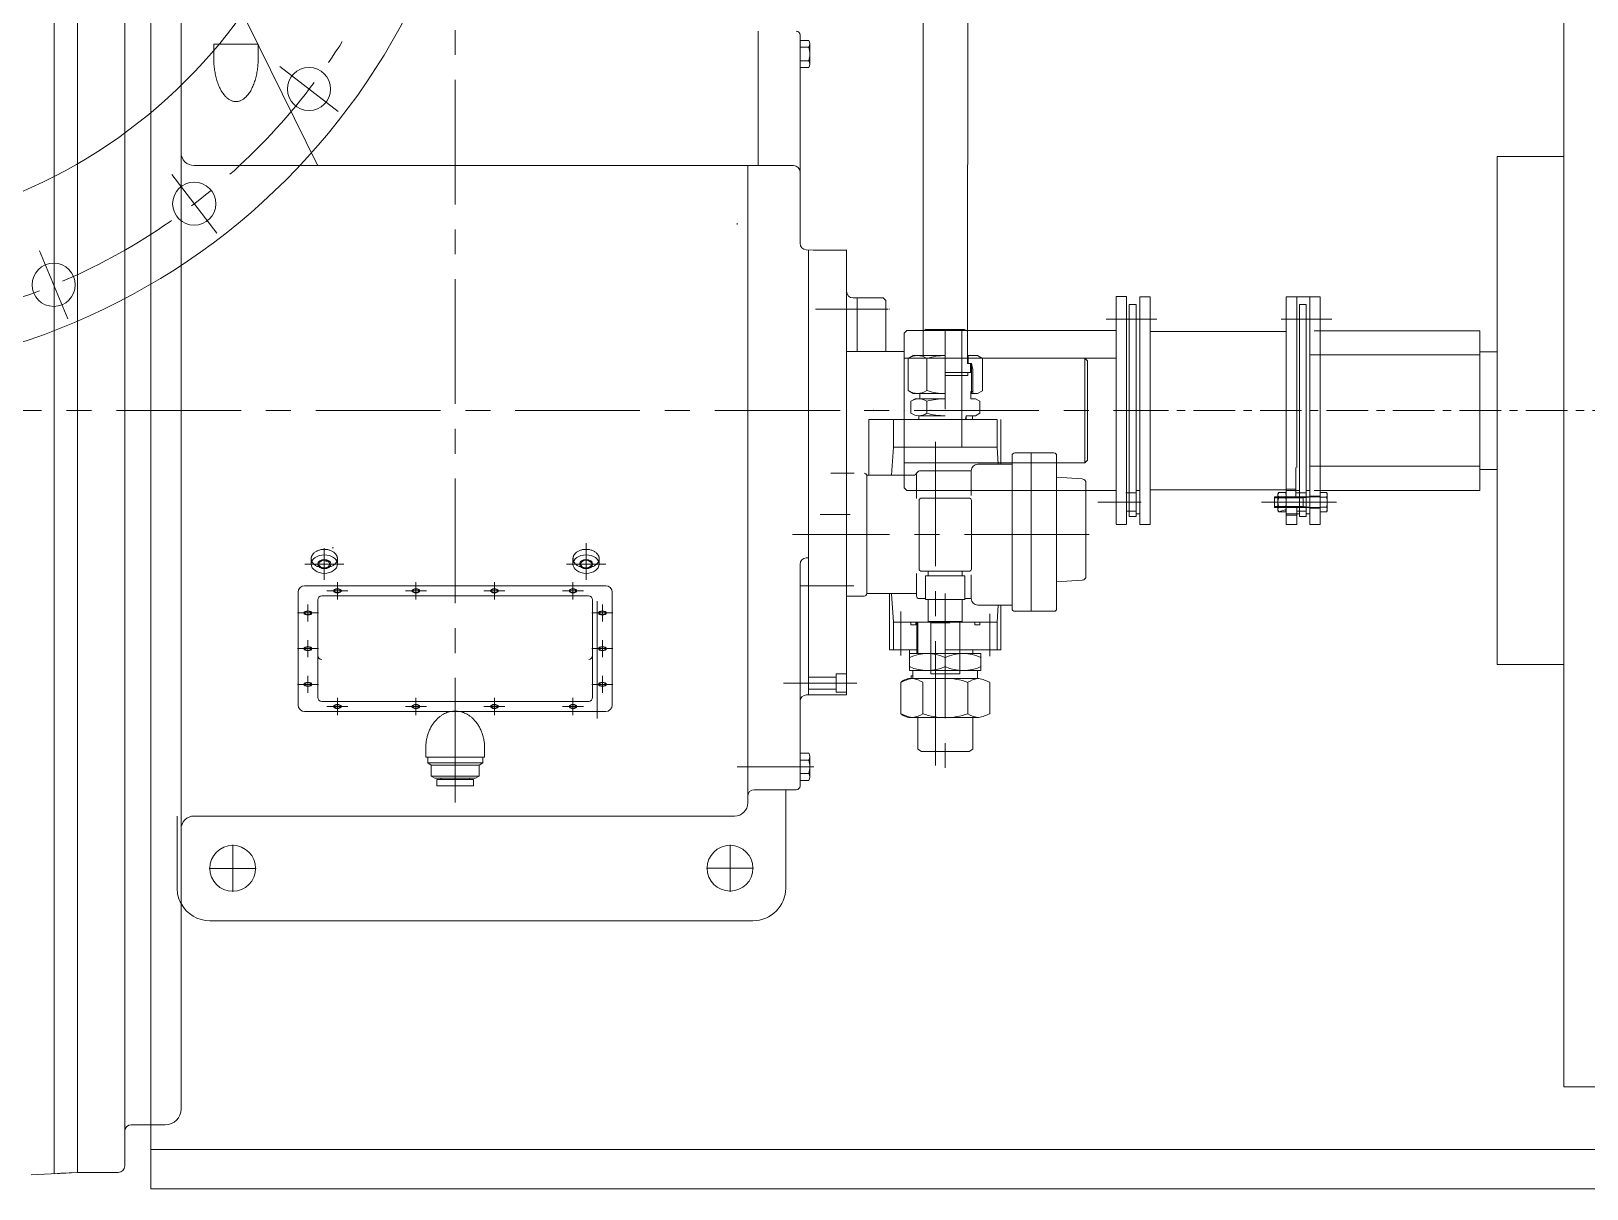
# Model space of a CAD drawing. Header units: inches. Extents: x 0 to 26418, y 0 to 20128.
# Drawn here: x 20957 to 22146, y 6674 to 7559 of the extents above; entities that cross this region are included whole.
import ezdxf

# ---------------------------------------------------------------- set-up
doc = ezdxf.new("R2010")
doc.units = ezdxf.units.IN
doc.header["$MEASUREMENT"] = 0
doc.linetypes.add('CENTER', pattern=[50.8, 31.75, -6.35, 6.35, -6.35])
doc.linetypes.add('点画线', pattern=[18, 12, -2, 2, -2])
for name, color, linetype, lineweight in [('CAXA1', 5, 'CENTER', 5), ('中心线', 5, 'CENTER', 5), ('中心线层', 5, 'CENTER', 5), ('粗实线层', 7, 'Continuous', 5), ('细实线层', 7, 'Continuous', 5)]:
    doc.layers.add(name, color=color, linetype=linetype, lineweight=lineweight)

msp = doc.modelspace()

# ---------------------------------------------------------------- linework, layer by layer
at = {"color": 7, "lineweight": 5}
for p, q in [((21048.66, 7953.98), (21048.66, 6673.89)), ((22128.29, 7786.01), (22128.29, 6751.87)), ((22077.42, 7313.94), (22077.42, 7463.11)), ((22077.42, 7463.11), (22128.29, 7463.11)), ((21554.66, 7391.57), (21549.4, 7391.84)), ((21554.66, 7391.57), (21568.69, 7391.57)), ((21786.16, 7182.06), (21786.16, 7356.06)), ((21794.16, 7356.06), (21786.16, 7356.06)), ((21794.16, 7182.06), (21794.16, 7356.06)), ((21796.16, 7187.94), (21796.16, 7349.94)), ((21796.16, 7349.94), (21801.46, 7349.94)), ((21801.46, 7187.94), (21801.46, 7349.94)), ((21804.16, 7355.94), (21804.16, 7181.94)), ((21812.16, 7355.94), (21804.16, 7355.94)), ((21812.16, 7355.94), (21812.16, 7181.94)), ((21916.16, 7355.94), (21916.16, 7181.94)), ((21916.16, 7355.94), (21924.16, 7355.94)), ((21942.16, 7355.94), (21916.16, 7355.94)), ((21924.16, 7355.94), (21924.16, 7225.44)), ((21926.16, 7187.94), (21926.16, 7349.94)), ((21926.16, 7349.94), (21931.46, 7349.94)), ((21931.46, 7187.94), (21931.46, 7349.94)), ((21934.16, 7181.94), (21934.16, 7355.94)), ((21934.16, 7355.94), (21942.16, 7355.94)), ((21942.16, 7181.94), (21942.16, 7355.94)), ((21786.16, 7330.06), (21626.16, 7330.06)), ((21916.16, 7329.44), (21812.16, 7329.44)), ((22064.16, 7329.94), (21937.42, 7329.94)), ((22064.16, 7329.94), (22064.16, 7207.94)), ((21934.16, 7268.94), (21934.16, 7311.44)), ((21934.16, 7311.44), (22064.16, 7311.44)), ((22064.16, 7268.94), (22064.16, 7313.94)), ((22064.16, 7313.94), (22077.42, 7313.94)), ((22064.16, 7311.44), (22064.16, 7226.44)), ((22077.42, 7313.94), (22077.42, 7274.02)), ((21762.16, 7229.07), (21762.16, 7309.07)), ((21762.16, 7309.07), (21764.16, 7307.07)), ((21764.16, 7231.07), (21764.16, 7307.07)), ((21934.16, 7226.44), (21934.16, 7268.94)), ((22064.16, 7268.94), (22064.16, 7223.94)), ((22077.42, 7274.02), (22077.42, 7074.77)), ((21762.16, 7229.07), (21624.16, 7229.07)), ((21762.16, 7229.07), (21764.16, 7231.07)), ((21586.11, 7221.1), (21568.11, 7221.1)), ((21923.46, 7202.94), (21923.46, 7225.44)), ((22064.16, 7226.44), (21934.16, 7226.44)), ((22064.16, 7223.94), (22077.42, 7223.94)), ((21626.16, 7207.81), (21624.16, 7209.82)), ((21786.16, 7207.81), (21626.16, 7207.81)), ((21801.46, 7205.94), (21793.46, 7205.94)), ((21804.16, 7207.94), (21801.46, 7207.94)), ((21812.16, 7208.44), (21916.16, 7208.44)), ((21910.36, 7206.44), (21909.76, 7204.57)), ((21910.36, 7206.44), (21909.76, 7204.57)), ((21909.76, 7204.7), (21909.77, 7204.77)), ((21909.76, 7204.63), (21909.76, 7204.7)), ((21909.76, 7204.57), (21909.76, 7204.63)), ((21909.76, 7204.57), (21909.76, 7198.94)), ((21909.76, 7193.31), (21909.76, 7204.57)), ((21909.77, 7204.83), (21909.78, 7204.9)), ((21909.77, 7204.77), (21909.77, 7204.83)), ((21909.78, 7204.97), (21909.79, 7205.03)), ((21909.78, 7204.9), (21909.78, 7204.97)), ((21909.79, 7205.03), (21909.8, 7205.1)), ((21909.8, 7205.1), (21909.82, 7205.17)), ((21909.82, 7205.17), (21909.83, 7205.23)), ((21909.83, 7205.23), (21909.84, 7205.3)), ((21909.84, 7205.3), (21909.86, 7205.36)), ((21909.86, 7205.36), (21909.88, 7205.43)), ((21909.88, 7205.43), (21909.89, 7205.49)), ((21909.89, 7205.49), (21909.91, 7205.55)), ((21909.91, 7205.55), (21909.93, 7205.62)), ((21909.93, 7205.62), (21909.96, 7205.68)), ((21909.96, 7205.68), (21909.98, 7205.74)), ((21909.98, 7205.74), (21910.01, 7205.8)), ((21910.01, 7205.8), (21910.03, 7205.87)), ((21910.03, 7205.87), (21910.06, 7205.93)), ((21910.06, 7205.93), (21910.09, 7205.99)), ((21910.09, 7205.99), (21910.12, 7206.05)), ((21910.12, 7206.05), (21910.15, 7206.1)), ((21910.15, 7206.1), (21910.18, 7206.16)), ((21910.18, 7206.16), (21910.22, 7206.22)), ((21910.22, 7206.22), (21910.25, 7206.28)), ((21910.25, 7206.28), (21910.29, 7206.33)), ((21910.29, 7206.33), (21910.32, 7206.39)), ((21910.32, 7206.39), (21910.36, 7206.44)), ((21915.56, 7206.44), (21910.36, 7206.44)), ((21915.56, 7206.44), (21910.36, 7206.44)), ((21916.16, 7204.57), (21915.56, 7206.44)), ((21915.56, 7206.44), (21915.6, 7206.39)), ((21916.16, 7204.57), (21915.56, 7206.44)), ((21915.6, 7206.39), (21915.63, 7206.33)), ((21915.63, 7206.33), (21915.67, 7206.28)), ((21915.67, 7206.28), (21915.7, 7206.22)), ((21915.7, 7206.22), (21915.74, 7206.16)), ((21915.74, 7206.16), (21915.77, 7206.1)), ((21915.77, 7206.1), (21915.8, 7206.05)), ((21915.8, 7206.05), (21915.83, 7205.99)), ((21915.83, 7205.99), (21915.86, 7205.93)), ((21915.86, 7205.93), (21915.89, 7205.87)), ((21915.89, 7205.87), (21915.91, 7205.8)), ((21915.91, 7205.8), (21915.94, 7205.74)), ((21915.94, 7205.74), (21915.96, 7205.68)), ((21915.96, 7205.68), (21915.98, 7205.62)), ((21915.98, 7205.62), (21916.01, 7205.55)), ((21916.01, 7205.55), (21916.03, 7205.49)), ((21916.03, 7205.49), (21916.04, 7205.43)), ((21916.04, 7205.43), (21916.06, 7205.36)), ((21916.06, 7205.36), (21916.08, 7205.3)), ((21916.08, 7205.3), (21916.09, 7205.23)), ((21916.09, 7205.23), (21916.1, 7205.17)), ((21916.1, 7205.17), (21916.12, 7205.1)), ((21916.12, 7205.1), (21916.13, 7205.03)), ((21916.13, 7205.03), (21916.13, 7204.97)), ((21916.13, 7204.97), (21916.14, 7204.9)), ((21916.14, 7204.9), (21916.15, 7204.83)), ((21916.15, 7204.83), (21916.15, 7204.77)), ((21916.15, 7204.77), (21916.16, 7204.7)), ((21923.46, 7208.94), (21916.16, 7208.94)), ((21926.16, 7207.94), (21916.16, 7207.94)), ((21916.16, 7204.7), (21916.16, 7204.63)), ((21916.16, 7204.63), (21916.16, 7204.57)), ((21916.16, 7198.94), (21916.16, 7204.57)), ((21916.16, 7193.31), (21916.16, 7204.57)), ((21931.46, 7205.94), (21923.46, 7205.94)), ((21934.16, 7207.94), (21931.46, 7207.94)), ((22064.16, 7207.94), (21937.42, 7207.94)), ((21946.86, 7206.44), (21942.16, 7206.44)), ((21942.16, 7206.44), (21942.16, 7206.44)), ((21942.16, 7206.44), (21942.16, 7202.94)), ((21942.16, 7206.44), (21942.16, 7191.43)), ((21946.86, 7206.44), (21942.16, 7206.44)), ((21947.46, 7204.57), (21946.86, 7206.44)), ((21946.86, 7206.44), (21946.9, 7206.39)), ((21947.46, 7204.57), (21946.86, 7206.44)), ((21946.9, 7206.39), (21946.94, 7206.33)), ((21946.94, 7206.33), (21946.97, 7206.28)), ((21946.97, 7206.28), (21947.01, 7206.22)), ((21947.01, 7206.22), (21947.04, 7206.16)), ((21947.04, 7206.16), (21947.07, 7206.1)), ((21947.07, 7206.1), (21947.11, 7206.05)), ((21947.11, 7206.05), (21947.14, 7205.99)), ((21947.14, 7205.99), (21947.16, 7205.93)), ((21947.16, 7205.93), (21947.19, 7205.87)), ((21947.19, 7205.87), (21947.22, 7205.8)), ((21947.22, 7205.8), (21947.24, 7205.74)), ((21947.24, 7205.74), (21947.27, 7205.68)), ((21947.27, 7205.68), (21947.29, 7205.62)), ((21947.29, 7205.62), (21947.31, 7205.55)), ((21947.31, 7205.55), (21947.33, 7205.49)), ((21947.33, 7205.49), (21947.35, 7205.43)), ((21947.35, 7205.43), (21947.36, 7205.36)), ((21947.36, 7205.36), (21947.38, 7205.3)), ((21947.38, 7205.3), (21947.4, 7205.23)), ((21947.4, 7205.23), (21947.41, 7205.17)), ((21947.41, 7205.17), (21947.42, 7205.1)), ((21947.42, 7205.1), (21947.43, 7205.03)), ((21947.43, 7205.03), (21947.44, 7204.97)), ((21947.44, 7204.97), (21947.45, 7204.9)), ((21947.45, 7204.9), (21947.45, 7204.83)), ((21947.45, 7204.83), (21947.46, 7204.77)), ((21947.46, 7204.77), (21947.46, 7204.7)), ((21947.46, 7204.7), (21947.46, 7204.63)), ((21947.46, 7204.63), (21947.46, 7204.57)), ((21947.46, 7198.94), (21947.46, 7204.57)), ((21947.46, 7204.57), (21947.46, 7193.31)), ((21801.46, 7191.94), (21794.15, 7191.94)), ((21929.16, 7202.94), (21907.16, 7202.94)), ((21907.16, 7202.94), (21907.16, 7202.94)), ((21907.16, 7202.94), (21907.16, 7202.34)), ((21942.16, 7202.94), (21907.16, 7202.94)), ((21907.16, 7202.94), (21907.16, 7194.94)), ((21907.16, 7202.34), (21907.16, 7202.34)), ((21907.16, 7202.34), (21907.16, 7198.94)), ((21907.16, 7198.94), (21907.16, 7195.54)), ((21907.16, 7195.54), (21907.16, 7195.54)), ((21907.16, 7195.54), (21907.16, 7194.94)), ((21907.16, 7194.94), (21907.16, 7194.94)), ((21907.16, 7194.94), (21929.16, 7194.94)), ((21942.16, 7194.94), (21907.16, 7194.94)), ((21909.76, 7198.94), (21909.76, 7193.31)), ((21909.76, 7193.31), (21910.36, 7191.43)), ((21909.76, 7193.24), (21909.76, 7193.31)), ((21909.76, 7193.31), (21910.36, 7191.43)), ((21909.76, 7193.18), (21909.76, 7193.24)), ((21909.77, 7193.11), (21909.76, 7193.18)), ((21909.77, 7193.04), (21909.77, 7193.11)), ((21909.78, 7192.98), (21909.77, 7193.04)), ((21909.78, 7192.91), (21909.78, 7192.98)), ((21909.79, 7192.84), (21909.78, 7192.91)), ((21909.8, 7192.78), (21909.79, 7192.84)), ((21909.82, 7192.71), (21909.8, 7192.78)), ((21909.83, 7192.65), (21909.82, 7192.71)), ((21909.84, 7192.58), (21909.83, 7192.65)), ((21909.86, 7192.52), (21909.84, 7192.58)), ((21909.88, 7192.45), (21909.86, 7192.52)), ((21909.89, 7192.39), (21909.88, 7192.45)), ((21909.91, 7192.32), (21909.89, 7192.39)), ((21909.93, 7192.26), (21909.91, 7192.32)), ((21909.96, 7192.2), (21909.93, 7192.26)), ((21909.98, 7192.14), (21909.96, 7192.2)), ((21910.01, 7192.07), (21909.98, 7192.14)), ((21910.03, 7192.01), (21910.01, 7192.07)), ((21910.06, 7191.95), (21910.03, 7192.01)), ((21910.09, 7191.89), (21910.06, 7191.95)), ((21910.12, 7191.83), (21910.09, 7191.89)), ((21910.15, 7191.77), (21910.12, 7191.83)), ((21910.18, 7191.71), (21910.15, 7191.77)), ((21910.36, 7202.69), (21915.56, 7202.69)), ((21910.36, 7195.19), (21915.56, 7195.19)), ((21910.36, 7191.43), (21916.16, 7193.31)), ((21915.56, 7191.43), (21916.16, 7193.31)), ((21915.77, 7191.77), (21915.74, 7191.71)), ((21915.8, 7191.83), (21915.77, 7191.77)), ((21915.83, 7191.89), (21915.8, 7191.83)), ((21915.86, 7191.95), (21915.83, 7191.89)), ((21915.89, 7192.01), (21915.86, 7191.95)), ((21915.91, 7192.07), (21915.89, 7192.01)), ((21915.94, 7192.14), (21915.91, 7192.07)), ((21915.96, 7192.2), (21915.94, 7192.14)), ((21915.98, 7192.26), (21915.96, 7192.2)), ((21916.01, 7192.32), (21915.98, 7192.26)), ((21916.03, 7192.39), (21916.01, 7192.32)), ((21916.04, 7192.45), (21916.03, 7192.39)), ((21916.06, 7192.52), (21916.04, 7192.45)), ((21916.08, 7192.58), (21916.06, 7192.52)), ((21916.09, 7192.65), (21916.08, 7192.58)), ((21916.1, 7192.71), (21916.09, 7192.65)), ((21916.12, 7192.78), (21916.1, 7192.71)), ((21916.13, 7192.84), (21916.12, 7192.78)), ((21916.14, 7192.98), (21916.13, 7192.91)), ((21916.13, 7192.91), (21916.13, 7192.84)), ((21916.15, 7193.04), (21916.14, 7192.98)), ((21916.16, 7193.18), (21916.15, 7193.11)), ((21916.15, 7193.11), (21916.15, 7193.04)), ((21916.16, 7193.31), (21916.16, 7198.94)), ((21916.16, 7198.94), (21916.16, 7198.94)), ((21916.16, 7193.31), (21916.16, 7193.24)), ((21916.16, 7193.24), (21916.16, 7193.18)), ((21924.16, 7194.94), (21924.16, 7181.94)), ((21931.46, 7191.94), (21924.16, 7191.94)), ((21935.41, 7202.94), (21929.16, 7202.94)), ((21929.16, 7202.94), (21929.16, 7202.94)), ((21929.16, 7202.94), (21929.16, 7194.94)), ((21929.16, 7194.94), (21935.41, 7194.94)), ((21942.16, 7203.44), (21934.16, 7203.44)), ((21942.16, 7194.44), (21934.16, 7194.44)), ((21942.16, 7202.94), (21935.41, 7202.94)), ((21935.41, 7202.94), (21935.41, 7202.94)), ((21935.41, 7194.94), (21935.41, 7194.94)), ((21935.41, 7194.94), (21942.16, 7194.94)), ((21942.16, 7202.94), (21942.16, 7202.94)), ((21942.16, 7202.94), (21942.16, 7194.94)), ((21946.86, 7202.69), (21942.16, 7202.69)), ((21946.86, 7195.19), (21942.16, 7195.19)), ((21942.16, 7194.94), (21942.16, 7194.94)), ((21942.16, 7194.94), (21942.16, 7191.43)), ((21946.86, 7191.43), (21947.46, 7193.31)), ((21946.86, 7191.43), (21947.46, 7193.31)), ((21947.07, 7191.77), (21947.04, 7191.71)), ((21947.11, 7191.83), (21947.07, 7191.77)), ((21947.14, 7191.89), (21947.11, 7191.83)), ((21947.16, 7191.95), (21947.14, 7191.89)), ((21947.19, 7192.01), (21947.16, 7191.95)), ((21947.22, 7192.07), (21947.19, 7192.01)), ((21947.24, 7192.14), (21947.22, 7192.07)), ((21947.27, 7192.2), (21947.24, 7192.14)), ((21947.29, 7192.26), (21947.27, 7192.2)), ((21947.31, 7192.32), (21947.29, 7192.26)), ((21947.33, 7192.39), (21947.31, 7192.32)), ((21947.35, 7192.45), (21947.33, 7192.39)), ((21947.36, 7192.52), (21947.35, 7192.45)), ((21947.38, 7192.58), (21947.36, 7192.52)), ((21947.4, 7192.65), (21947.38, 7192.58)), ((21947.41, 7192.71), (21947.4, 7192.65)), ((21947.42, 7192.78), (21947.41, 7192.71)), ((21947.43, 7192.84), (21947.42, 7192.78)), ((21947.44, 7192.91), (21947.43, 7192.84)), ((21947.45, 7192.98), (21947.44, 7192.91)), ((21947.46, 7193.11), (21947.45, 7193.04)), ((21947.45, 7193.04), (21947.45, 7192.98)), ((21947.46, 7193.31), (21947.46, 7198.94)), ((21947.46, 7198.94), (21947.46, 7198.94)), ((21947.46, 7193.31), (21947.46, 7193.24)), ((21947.46, 7193.24), (21947.46, 7193.18)), ((21947.46, 7193.18), (21947.46, 7193.11)), ((21551.16, 7181.44), (21551.16, 7156.44)), ((21551.16, 7181.44), (21551.16, 7156.44)), ((21794.16, 7181.81), (21786.16, 7181.81)), ((21796.16, 7187.94), (21801.46, 7187.94)), ((21804.16, 7189.94), (21801.46, 7189.94)), ((21812.16, 7181.94), (21804.16, 7181.94)), ((21910.22, 7191.66), (21910.18, 7191.71)), ((21910.25, 7191.6), (21910.22, 7191.66)), ((21910.29, 7191.54), (21910.25, 7191.6)), ((21910.32, 7191.49), (21910.29, 7191.54)), ((21910.36, 7191.43), (21910.32, 7191.49)), ((21915.56, 7191.43), (21910.36, 7191.43)), ((21915.6, 7191.49), (21915.56, 7191.43)), ((21915.63, 7191.54), (21915.6, 7191.49)), ((21915.67, 7191.6), (21915.63, 7191.54)), ((21915.7, 7191.66), (21915.67, 7191.6)), ((21915.74, 7191.71), (21915.7, 7191.66)), ((21926.16, 7189.94), (21916.16, 7189.94)), ((21924.16, 7188.94), (21916.16, 7188.94)), ((21916.16, 7181.94), (21924.16, 7181.94)), ((21926.16, 7187.94), (21931.46, 7187.94)), ((21934.16, 7189.94), (21931.46, 7189.94)), ((21934.16, 7181.94), (21942.16, 7181.94)), ((21942.16, 7191.43), (21942.16, 7191.43)), ((21942.16, 7191.43), (21946.86, 7191.43)), ((21946.86, 7191.43), (21942.16, 7191.43)), ((21946.9, 7191.49), (21946.86, 7191.43)), ((21946.94, 7191.54), (21946.9, 7191.49)), ((21946.97, 7191.6), (21946.94, 7191.54)), ((21947.01, 7191.66), (21946.97, 7191.6)), ((21947.04, 7191.71), (21947.01, 7191.66)), ((21551.16, 7156.44), (21549.42, 7156.35)), ((21595.61, 7129.07), (21595.61, 7155.92)), ((21593.61, 7127.07), (21580.17, 7127.07)), ((21595.61, 7129.07), (21633.63, 7129.07)), ((21642.61, 7107.58), (21642.61, 7124.58)), ((21668.61, 7107.58), (21668.61, 7124.58)), ((21668.61, 7107.58), (21642.61, 7107.58)), ((21644.61, 7067.58), (21644.61, 7107.58)), ((21666.61, 7067.58), (21666.61, 7107.58)), ((22077.42, 7074.77), (22128.29, 7074.77)), ((21551.16, 7065.07), (21572.17, 7065.07)), ((21572.17, 7067.57), (21572.17, 7053.57)), ((21572.17, 7067.57), (21580.17, 7067.57)), ((21666.61, 7067.58), (21644.61, 7067.58)), ((21549.25, 7051.57), (21580.17, 7051.57)), ((21551.16, 7056.07), (21572.17, 7056.07)), ((21572.17, 7053.57), (21580.17, 7053.57)), ((22128.29, 6751.87), (24114.16, 6751.87)), ((21048.66, 6703.94), (23708.66, 6703.94)), ((21048.66, 6673.98), (23708.66, 6673.98))]:
    msp.add_line(p, q, dxfattribs=at)
at = {"color": 7, "linetype": 'Continuous', "lineweight": 5}
for p, q in [((21638.61, 7611.08), (21638.6, 7330.06)), ((21672.78, 7611.08), (21672.68, 7329.68))]:
    msp.add_line(p, q, dxfattribs=at)
at = {"color": 7, "lineweight": 5}
for centre, radius in [((20792.77, 7803.94), 507.5), ((20792.65, 7803.94), 399.87), ((21169.46, 7514.77), 16.5), ((21081.78, 7427.09), 16.5), ((20974.39, 7365.1), 16.5)]:
    msp.add_circle(centre, radius, dxfattribs=at)
for centre, radius, start, end in [((21912.99, 7204.57), 3.23, 144.42999, 215.57001), ((21912.93, 7204.57), 3.23, 324.42999, 35.57001), ((21944.24, 7204.57), 3.23, 324.42999, 35.57001), ((21921.76, 7198.94), 12, 161.77609, 198.22391), ((21912.99, 7193.31), 3.23, 144.42999, 215.57001), ((21904.16, 7198.94), 12, 341.77609, 18.22391), ((21912.93, 7193.31), 3.23, 324.42999, 35.57001), ((21935.46, 7198.94), 12, 341.77609, 18.22391), ((21944.24, 7193.31), 3.23, 324.42999, 35.57001), ((21593.61, 7129.07), 2, 270, 0)]:
    msp.add_arc(centre, radius, start, end, dxfattribs=at)
msp.add_point((21600.65, 7269.07), dxfattribs=at)
at = {"layer": 'CAXA1', "linetype": 'CENTER', "lineweight": 5, "ltscale": 3}
for p, q in [((21281.16, 6969.3), (21281.16, 7673.18)), ((21191.85, 7497.58), (21147.06, 7531.95)), ((21098.96, 7404.7), (21064.59, 7449.49)), ((20985.19, 7339.02), (20963.59, 7391.18)), ((21611.94, 7346.56), (21556.45, 7346.56)), ((21612.82, 7346.56), (21612.87, 7346.56)), ((21778.62, 7338.94), (21817.33, 7338.94)), ((21912.3, 7338.94), (21950.89, 7338.94)), ((18431.46, 7268.94), (21807.32, 7268.94)), ((21575.41, 7268.94), (21530.26, 7268.94)), ((21575.41, 7268.94), (21530.26, 7268.94)), ((21648.11, 7245.13), (21648.11, 6994.86)), ((21772.14, 7198.94), (21805.31, 7198.94)), ((21950.46, 7198.94), (21897.35, 7198.94)), ((21912.78, 7198.94), (21954.59, 7198.94)), ((21560.07, 7189.42), (21583.04, 7189.42)), ((21765.47, 7174.08), (21538.9, 7174.08)), ((21585.68, 7135.07), (21544.51, 7135.07)), ((21655.62, 7129.09), (21655.62, 6995.88)), ((21621.61, 7115.4), (21621.61, 7081.63)), ((21689.61, 7113.64), (21689.61, 7081.12)), ((21644.21, 7106.58), (21659.21, 7106.58)), ((21532.11, 7060.57), (21587.93, 7060.57)), ((21555.16, 6996.57), (21496.66, 6996.57)), ((21111.17, 6936.94), (21111.17, 6900.94)), ((21491.17, 6937.07), (21491.17, 6901.07)), ((21129.17, 6918.94), (21093.17, 6918.94)), ((21509.17, 6919.07), (21473.17, 6919.07))]:
    msp.add_line(p, q, dxfattribs=at)
msp.add_circle((20792.77, 7803.94), 475, dxfattribs=at)
at = {"layer": '中心线', "lineweight": 5}
msp.add_line((24721.85, 7268.94), (21793.98, 7268.94), dxfattribs=at)
at = {"layer": '中心线层', "color": 7, "linetype": '点画线', "lineweight": 5}
msp.add_line((21916.76, 7198.94), (21906.76, 7198.94), dxfattribs=at)
at = {"layer": '粗实线层', "color": 7, "lineweight": 5}
for p, q in [((21608.17, 7355.06), (21585.16, 7355.06)), ((21610.17, 7353.06), (21608.17, 7355.06)), ((21655.62, 7073.18), (21655.62, 7080.18))]:
    msp.add_line(p, q, dxfattribs=at)
at = {"layer": '细实线层', "color": 7, "lineweight": 5}
for p, q in [((20974.8, 7852.38), (20974.8, 6685.5)), ((20992.67, 6686.44), (20992.67, 7851.44)), ((21028.67, 6691.44), (21028.67, 7846.43)), ((21071.67, 7123.97), (21071.67, 7804.94)), ((21071.67, 7668.94), (21176.15, 7455.94)), ((21096.66, 7538.65), (21096.66, 7549.15)), ((21096.66, 7549.15), (21130.66, 7549.15)), ((21130.66, 7538.65), (21130.66, 7549.15)), ((21512.66, 7456.26), (21512.66, 7559.07)), ((21544.66, 7396.84), (21544.66, 7556.25)), ((21544.66, 7551.96), (21544.66, 7531.17)), ((21551.4, 7551.96), (21544.66, 7551.96)), ((21552.16, 7549.36), (21552.16, 7533.77)), ((21544.66, 7547.57), (21544.66, 7535.57)), ((21551.4, 7546.76), (21544.66, 7546.76)), ((21551.4, 7536.37), (21544.66, 7536.37)), ((21551.4, 7531.17), (21544.66, 7531.17)), ((21081.67, 7456.26), (21539.66, 7456.26)), ((21504.66, 6974.07), (21504.66, 7456.26)), ((21071.67, 7268.94), (21071.67, 7413.48)), ((21496.66, 7411.09), (21496.66, 7412.27)), ((21551.16, 7051.57), (21551.16, 7391.75)), ((21580.16, 7391.57), (21554.64, 7391.57)), ((21580.16, 7271.32), (21580.16, 7391.75)), ((21580.17, 7051.57), (21580.17, 7360.06)), ((21588.17, 7355.06), (21588.17, 7314.06)), ((21610.17, 7353.06), (21610.17, 7314.06)), ((21626.16, 7330.06), (21624.16, 7328.06)), ((21624.16, 7314.06), (21624.16, 7328.06)), ((21638.67, 7329.71), (21638.66, 7311)), ((21641.01, 7331.06), (21638.67, 7329.71)), ((21670.32, 7331.04), (21640.99, 7331.04)), ((21655.61, 7270.04), (21655.61, 7331.04)), ((21668.31, 7241.08), (21668.31, 7331.04)), ((21670.32, 7331.04), (21672.68, 7329.68)), ((21672.67, 7329.68), (21672.65, 7304.97)), ((21624.16, 7314.06), (21580.16, 7314.06)), ((21624.16, 7224.06), (21624.16, 7314.06)), ((21624.16, 7209.82), (21624.16, 7314.06)), ((21631.15, 7311), (21627.35, 7308.82)), ((21631.15, 7311), (21627.35, 7308.82)), ((21655.66, 7310.98), (21631.15, 7311)), ((21655.66, 7310.98), (21631.15, 7311)), ((21680.16, 7310.96), (21672.66, 7310.97)), ((21680.16, 7310.96), (21672.66, 7310.97)), ((21673.16, 7310.97), (21673.15, 7304.97)), ((21673.16, 7310.97), (21673.15, 7304.97)), ((21680.16, 7310.96), (21683.95, 7308.77)), ((21680.16, 7310.96), (21683.95, 7308.77)), ((21762.16, 7309.07), (21624.16, 7309.07)), ((21786.16, 7309.06), (21624.16, 7309.06)), ((21627.35, 7308.82), (21627.33, 7284.2)), ((21627.35, 7308.82), (21627.33, 7284.2)), ((21641.5, 7308.81), (21641.48, 7284.18)), ((21641.5, 7308.81), (21641.48, 7284.18)), ((21675.65, 7304.96), (21672.65, 7304.97)), ((21675.65, 7304.96), (21672.65, 7304.97)), ((21674.95, 7304.96), (21674.94, 7297.96)), ((21674.95, 7304.96), (21674.94, 7297.96)), ((21675.65, 7304.96), (21675.63, 7281.96)), ((21675.65, 7304.96), (21675.63, 7281.96)), ((21676.65, 7300.47), (21675.65, 7304.96)), ((21676.65, 7300.47), (21675.65, 7304.96)), ((21676.65, 7300.47), (21676.63, 7281.75)), ((21676.65, 7300.47), (21676.63, 7281.75)), ((21683.95, 7308.77), (21683.93, 7284.15)), ((21683.95, 7308.77), (21683.93, 7284.15)), ((21675.64, 7297.96), (21655.64, 7297.98)), ((21675.64, 7297.96), (21655.64, 7297.98)), ((21672.89, 7295.87), (21655.64, 7295.88)), ((21672.89, 7295.87), (21655.64, 7295.88)), ((21672.89, 7297.97), (21672.89, 7295.87)), ((21672.89, 7297.97), (21672.89, 7295.87)), ((21631.12, 7282), (21627.33, 7284.2)), ((21631.12, 7282), (21627.33, 7284.2)), ((21632.63, 7278), (21629.32, 7276.1)), ((21632.63, 7278), (21629.32, 7276.1)), ((21629.32, 7276.1), (21629.32, 7266.91)), ((21629.32, 7276.1), (21629.32, 7266.91)), ((21631.12, 7282), (21655.63, 7281.98)), ((21631.12, 7282), (21655.63, 7281.98)), ((21632.63, 7278), (21655.63, 7277.98)), ((21632.63, 7278), (21655.63, 7277.98)), ((21636.13, 7282), (21636.13, 7278)), ((21636.13, 7282), (21636.13, 7278)), ((21641.47, 7276.09), (21641.47, 7266.9)), ((21641.47, 7276.09), (21641.47, 7266.9)), ((21676.63, 7283.46), (21675.13, 7283.46)), ((21675.13, 7283.46), (21675.13, 7277.96)), ((21676.63, 7283.46), (21675.13, 7283.46)), ((21675.13, 7283.46), (21675.13, 7277.96)), ((21680.14, 7281.96), (21675.13, 7281.96)), ((21680.14, 7281.96), (21675.13, 7281.96)), ((21678.63, 7277.96), (21675.13, 7277.96)), ((21678.63, 7277.96), (21675.13, 7277.96)), ((21678.63, 7277.96), (21681.92, 7276.05)), ((21678.63, 7277.96), (21681.92, 7276.05)), ((21680.14, 7281.96), (21683.93, 7284.15)), ((21680.14, 7281.96), (21683.93, 7284.15)), ((21681.92, 7276.05), (21681.92, 7266.86)), ((21681.92, 7276.05), (21681.92, 7266.86)), ((21655.61, 7264.98), (21635.39, 7265)), ((21655.61, 7264.98), (21635.39, 7265)), ((21635.44, 7265), (21635.44, 7262.08)), ((21670.97, 7262.08), (21671.62, 7264.97)), ((21678.61, 7264.96), (21671.62, 7264.97)), ((21671.62, 7262.08), (21671.62, 7264.97)), ((21678.61, 7264.96), (21672.11, 7264.97)), ((21676.44, 7264.96), (21676.44, 7262.08)), ((21678.61, 7264.96), (21681.92, 7266.86)), ((21678.61, 7264.96), (21681.92, 7266.86)), ((21597.19, 7262.08), (21597.19, 7219.57)), ((21682.19, 7262.08), (21597.19, 7262.08)), ((21616.06, 7241.08), (21616.06, 7262.08)), ((21616.06, 7262.08), (21695.16, 7262.08)), ((21695.16, 7241.08), (21695.16, 7262.08)), ((21698.11, 7262.08), (21698.11, 7227.97)), ((21616.06, 7241.08), (21614.52, 7219.49)), ((21616.06, 7241.08), (21695.16, 7241.08)), ((21672.24, 7241.09), (21638.99, 7241.09)), ((21695.16, 7241.08), (21696.1, 7227.97)), ((21706.68, 7227.97), (21680.43, 7227.97)), ((21706.68, 7234.57), (21706.68, 7117.47)), ((21738.68, 7236.57), (21708.68, 7236.57)), ((21721.12, 7236.57), (21721.12, 7115.47)), ((21740.68, 7234.57), (21740.68, 7117.47)), ((21595.56, 7219.57), (21631.43, 7219.57)), ((21595.61, 7219.07), (21595.61, 7155.51)), ((21633.63, 7219.97), (21633.63, 7201.84)), ((21675.43, 7222.97), (21636.63, 7222.97)), ((21675.43, 7204.02), (21675.43, 7222.97)), ((21760.32, 7216.66), (21740.68, 7217.98)), ((21763.11, 7213.66), (21763.11, 7142.27)), ((21635.61, 7200.08), (21635.61, 7148.08)), ((21673.61, 7202.08), (21637.61, 7202.08)), ((21675.61, 7200.08), (21675.61, 7148.08)), ((21929.16, 7202.34), (21907.16, 7202.34)), ((21929.16, 7195.54), (21907.16, 7195.54)), ((21929.16, 7202.34), (21935.41, 7202.94)), ((21935.41, 7194.94), (21929.16, 7195.54)), ((21181.16, 7139.49), (21181.16, 7163.63)), ((21188.18, 7163.96), (21187.15, 7163.9)), ((21381.16, 7140.7), (21381.16, 7167.66)), ((21381.16, 7139.49), (21381.16, 7163.63)), ((21551.16, 7051.57), (21551.16, 7156.44)), ((21166.16, 7151.56), (21196.16, 7151.56)), ((21171.16, 7151.56), (21171.16, 7155.8)), ((21182.18, 7153.94), (21183.18, 7153.94)), ((21191.16, 7151.56), (21191.16, 7155.8)), ((21396.16, 7151.56), (21366.16, 7151.56)), ((21371.16, 7151.56), (21371.16, 7155.8)), ((21391.16, 7151.56), (21391.16, 7155.8)), ((21544.66, 7046.57), (21544.66, 7151.36)), ((21633.63, 7144.38), (21633.63, 7127.2)), ((21673.61, 7146.08), (21637.61, 7146.08)), ((21642.61, 7142.58), (21642.61, 7146.08)), ((21668.62, 7142.58), (21668.62, 7146.08)), ((21071.67, 6818.44), (21071.67, 7143.94)), ((21396.13, 7135.03), (21166.13, 7135.03)), ((21191.15, 7124.57), (21191.15, 7137.69)), ((21251.15, 7124.57), (21251.15, 7137.69)), ((21311.15, 7124.57), (21311.15, 7137.69)), ((21371.15, 7124.57), (21371.15, 7137.69)), ((21670.61, 7142.58), (21640.61, 7142.58)), ((21640.61, 7124.58), (21640.61, 7142.58)), ((21670.61, 7124.58), (21670.61, 7142.58)), ((21675.43, 7125.2), (21675.43, 7143.47)), ((21760.32, 7139.28), (21740.68, 7137.95)), ((21161.15, 7043.84), (21161.15, 7130.03)), ((21168.65, 7107.68), (21168.65, 7120.8)), ((21176.15, 7049.64), (21176.15, 7124.23)), ((21383.13, 7127.23), (21179.13, 7127.23)), ((21183.15, 7131.13), (21199.15, 7131.13)), ((21243.15, 7131.13), (21259.15, 7131.13)), ((21303.15, 7131.13), (21319.15, 7131.13)), ((21363.15, 7131.13), (21379.15, 7131.13)), ((21386.15, 7049.64), (21386.15, 7124.23)), ((21389.66, 7033.59), (21389.66, 7123.16)), ((21393.65, 7107.68), (21393.65, 7120.8)), ((21401.15, 7043.84), (21401.15, 7130.03)), ((21613.11, 7129.07), (21613.11, 7086.08)), ((21616.06, 7107.08), (21614.5, 7128.96)), ((21640.61, 7125.2), (21635.63, 7125.2)), ((21670.61, 7124.58), (21640.61, 7124.58)), ((21675.43, 7125.2), (21670.61, 7125.2)), ((21160.65, 7114.24), (21176.65, 7114.24)), ((21385.65, 7114.24), (21401.65, 7114.24)), ((21706.68, 7120.2), (21680.43, 7120.2)), ((21695.16, 7107.08), (21696.1, 7120.2)), ((21698.11, 7120.2), (21698.11, 7086.08)), ((21708.68, 7115.47), (21738.68, 7115.47)), ((21616.06, 7107.08), (21616.06, 7086.08)), ((21616.06, 7107.08), (21695.16, 7107.08)), ((21629.31, 7107.08), (21629.31, 7105.08)), ((21629.31, 7105.08), (21633.11, 7105.08)), ((21633.11, 7107.08), (21633.11, 7105.08)), ((21633.79, 7083.18), (21633.79, 7107.08)), ((21634.62, 7083.18), (21634.62, 7107.08)), ((21678.11, 7107.08), (21678.11, 7105.08)), ((21681.91, 7105.08), (21678.11, 7105.08)), ((21681.91, 7107.08), (21681.91, 7105.08)), ((21695.16, 7107.08), (21695.16, 7086.08)), ((21160.65, 7086.94), (21176.65, 7086.94)), ((21168.65, 7080.38), (21168.65, 7093.5)), ((21385.65, 7086.94), (21401.65, 7086.94)), ((21393.65, 7080.38), (21393.65, 7093.5)), ((21613.11, 7086.08), (21634.62, 7086.08)), ((21628.34, 7086.08), (21628.34, 7070.18)), ((21655.61, 7086.08), (21698.11, 7086.08)), ((21676.62, 7086.08), (21676.62, 7083.18)), ((21628.34, 7083.18), (21634.62, 7083.18)), ((21628.34, 7083.18), (21655.62, 7083.18)), ((21655.62, 7083.18), (21682.9, 7083.18)), ((21682.9, 7083.18), (21682.9, 7070.18)), ((21168.65, 7053.08), (21168.65, 7066.2)), ((21393.65, 7053.08), (21393.65, 7066.2)), ((21621.62, 7037.18), (21621.62, 7061.18)), ((21621.62, 7037.18), (21621.62, 7061.18)), ((21628.34, 7070.18), (21655.62, 7070.18)), ((21629.62, 7064.18), (21629.62, 7066.18)), ((21629.62, 7066.18), (21630.72, 7066.18)), ((21629.99, 7064.18), (21630.72, 7064.18)), ((21655.62, 7064.18), (21629.99, 7064.18)), ((21630.72, 7064.18), (21630.72, 7070.18)), ((21638.37, 7061.18), (21638.37, 7037.18)), ((21655.62, 7070.18), (21682.9, 7070.18)), ((21655.62, 7064.18), (21681.24, 7064.18)), ((21672.87, 7061.18), (21672.87, 7037.18)), ((21680.28, 7064.18), (21680.28, 7070.18)), ((21689.61, 7037.18), (21689.61, 7061.18)), ((21160.65, 7059.64), (21176.65, 7059.64)), ((21191.15, 7036.18), (21191.15, 7049.3)), ((21251.15, 7036.18), (21251.15, 7049.3)), ((21311.15, 7036.18), (21311.15, 7049.3)), ((21371.15, 7036.18), (21371.15, 7049.3)), ((21385.65, 7059.64), (21401.65, 7059.64)), ((21396.13, 7038.84), (21166.13, 7038.84)), ((21383.13, 7046.64), (21179.13, 7046.64)), ((21183.15, 7042.74), (21199.15, 7042.74)), ((21243.15, 7042.74), (21259.15, 7042.74)), ((21303.15, 7042.74), (21319.15, 7042.74)), ((21363.15, 7042.74), (21379.15, 7042.74)), ((21544.66, 6982.07), (21544.66, 7046.57)), ((21629.99, 7034.18), (21634.62, 7034.18)), ((21655.62, 7034.18), (21629.99, 7034.18)), ((21634.62, 7010.18), (21634.62, 7034.18)), ((21655.62, 7034.18), (21681.24, 7034.18)), ((21676.62, 7010.18), (21676.62, 7034.18)), ((21258.65, 7011.14), (21258.65, 7003.94)), ((21264.65, 7003.94), (21258.65, 7003.94)), ((21264.65, 7003.94), (21258.65, 7003.94)), ((21303.65, 7003.94), (21258.65, 7003.94)), ((21260.15, 6999.51), (21260.15, 7003.94)), ((21264.65, 7003.94), (21281.15, 7003.94)), ((21297.65, 7003.94), (21303.65, 7003.94)), ((21297.65, 7003.94), (21303.65, 7003.94)), ((21302.15, 6999.51), (21302.15, 7003.94)), ((21303.65, 7007.14), (21303.65, 7003.94)), ((21303.66, 7011.14), (21303.66, 7003.94)), ((21544.66, 7006.96), (21544.66, 6986.17)), ((21551.4, 7006.96), (21544.66, 7006.96)), ((21544.66, 7002.57), (21544.66, 6990.57)), ((21551.4, 7001.76), (21544.66, 7001.76)), ((21552.16, 7004.36), (21552.16, 6988.77)), ((21634.62, 7010.18), (21637.41, 7008.18)), ((21637.41, 7008.18), (21673.82, 7008.18)), ((21676.61, 7010.18), (21673.82, 7008.18)), ((21262.87, 6997.94), (21260.15, 6999.51)), ((21302.15, 6999.51), (21260.15, 6999.51)), ((21262.87, 6989.51), (21262.87, 6997.94)), ((21299.43, 6997.94), (21262.87, 6997.94)), ((21299.43, 6989.51), (21299.43, 6997.94)), ((21299.44, 6997.94), (21302.15, 6999.51)), ((21551.4, 6991.37), (21544.66, 6991.37)), ((21265.59, 6987.94), (21262.87, 6989.51)), ((21299.43, 6989.51), (21262.87, 6989.51)), ((21265.59, 6987.94), (21292.15, 6987.94)), ((21267.15, 6981.94), (21267.15, 6986.94)), ((21267.15, 6986.94), (21270.15, 6986.94)), ((21295.15, 6981.94), (21267.15, 6981.94)), ((21270.15, 6986.94), (21268.65, 6986.94)), ((21270.15, 6986.94), (21270.15, 6987.94)), ((21270.15, 6986.94), (21292.15, 6986.94)), ((21292.15, 6986.94), (21292.15, 6987.94)), ((21292.15, 6987.94), (21296.71, 6987.94)), ((21295.15, 6986.94), (21292.15, 6986.94)), ((21295.15, 6981.94), (21295.15, 6986.94)), ((21296.71, 6987.94), (21299.43, 6989.51)), ((21509.67, 6979.07), (21512.66, 6979.07)), ((21512.66, 6979.07), (21541.66, 6979.07)), ((21533.67, 6903.94), (21533.67, 6979.07)), ((21551.4, 6986.17), (21544.66, 6986.17)), ((21504.66, 6968.49), (21504.66, 6974.07)), ((21068.67, 6903.94), (21068.67, 6958.94)), ((21081.67, 6958.94), (21494.67, 6958.94)), ((21093.67, 6878.94), (21508.67, 6878.94)), ((21071.67, 6818.44), (21071.67, 6734.94)), ((20992.67, 6726.39), (20992.67, 6686.44)), ((21033.67, 6722.94), (21059.67, 6722.94)), ((20992.67, 6686.44), (20957.13, 6684.58)), ((20992.67, 6686.44), (20974.8, 6685.5)), ((20992.67, 6686.44), (20979.82, 6685.87)), ((20992.67, 6686.44), (21023.67, 6686.44))]:
    msp.add_line(p, q, dxfattribs=at)
for centre in [(21111.17, 6918.94), (21491.17, 6919.07)]:
    msp.add_circle(centre, 17.5, dxfattribs=at)
for centre, radius, start, end in [((21541.67, 7556.07), 3, 0, 90), ((21547.37, 7549.36), 4.79, 327.13277, 32.86723), ((21534.16, 7541.57), 18, 343.22135, 16.77865), ((21547.37, 7533.77), 4.79, 327.13277, 32.86723), ((21081.67, 7466.26), 10, 180, 270), ((21539.66, 7451.26), 5, 0, 90), ((21549.66, 7396.84), 5, 180, 267), ((21585.16, 7360.06), 5, 180, 270), ((21634.42, 7298.47), 12.53, 55.56432, 124.33281), ((21634.42, 7298.47), 12.53, 55.56432, 124.33281), ((21655.61, 7264.15), 46.83, 89.94857, 107.53652), ((21655.61, 7264.15), 46.83, 89.94857, 107.53652), ((21634.42, 7294.53), 12.53, 235.56432, 304.33281), ((21634.42, 7294.53), 12.53, 235.56432, 304.33281), ((21635.39, 7267.36), 10.64, 55.12338, 124.77375), ((21635.39, 7267.36), 10.64, 55.12338, 124.77375), ((21655.58, 7224.48), 53.5, 89.94857, 105.28574), ((21655.58, 7224.48), 53.5, 89.94857, 105.28574), ((21655.67, 7328.81), 46.83, 252.36061, 269.94857), ((21655.67, 7328.81), 46.83, 252.36061, 269.94857), ((21635.4, 7275.64), 10.64, 235.12338, 304.77375), ((21635.4, 7275.64), 10.64, 235.12338, 304.77375), ((21655.66, 7318.48), 53.5, 254.61139, 269.94857), ((21655.66, 7318.48), 53.5, 254.61139, 269.94857), ((21680.43, 7222.97), 5, 90, 180), ((21708.68, 7234.57), 2, 90, 180), ((21738.68, 7234.57), 2, 0, 90), ((21593.61, 7219.1), 2, 0, 90), ((21631.22, 7222.57), 3, 269.99983, 334.32111), ((21636.63, 7219.97), 3, 90, 154.32067), ((21760.11, 7213.66), 3, 0, 86.13391), ((21637.61, 7200.08), 2, 90, 180), ((21673.61, 7200.08), 2, 0, 90), ((21549.68, 7151.35), 5, 93, 180), ((21637.61, 7148.08), 2, 180, 270), ((21673.61, 7148.08), 2, 270, 360), ((21166.15, 7130.03), 5, 90, 180), ((21396.15, 7130.03), 5, 0, 90), ((21760.11, 7142.27), 3, 273.86609, 360), ((21179.15, 7124.23), 3, 90, 180), ((21383.13, 7124.23), 3, 0, 90), ((21635.63, 7127.2), 2, 180, 270), ((21680.43, 7125.2), 5, 180, 270), ((21708.68, 7117.47), 2, 180, 270), ((21738.68, 7117.47), 2, 270, 360), ((21179.15, 7081.67), 3, 180, 270), ((21383.15, 7081.67), 3, 270, 0), ((21641.98, 7050.67), 32.51, 65.1914, 114.8086), ((21641.98, 7102.69), 32.51, 245.1914, 294.8086), ((21669.26, 7050.67), 32.51, 65.1914, 114.8086), ((21669.26, 7102.69), 32.51, 245.1914, 294.8086), ((21629.99, 7050.99), 13.19, 90, 129.41595), ((21643.65, 7012.92), 53.05, 104.91691, 114.52925), ((21626.46, 7042.42), 22.22, 57.59831, 78.32237), ((21655.62, 7013.09), 51.09, 70.26839, 90), ((21684.78, 7042.42), 22.22, 101.67763, 122.40169), ((21667.59, 7012.92), 53.05, 65.47075, 75.08309), ((21179.15, 7049.64), 3, 180, 270), ((21383.15, 7049.64), 3, 270, 0), ((21549.66, 7046.57), 5, 90, 180), ((21166.15, 7043.84), 5, 180, 270), ((21396.15, 7043.84), 5, 270, 0), ((21629.99, 7047.37), 13.19, 230.58404, 270), ((21643.65, 7085.44), 53.05, 245.47075, 255.08309), ((21626.46, 7055.95), 22.22, 281.67763, 302.40169), ((21655.62, 7085.28), 51.09, 250.26839, 270), ((21655.62, 7085.28), 51.09, 270, 289.73161), ((21684.78, 7055.95), 22.22, 237.59831, 258.32237), ((21667.59, 7085.44), 53.05, 284.91691, 294.52925), ((21547.37, 7004.36), 4.79, 327.13277, 32.86723), ((21534.16, 6996.57), 18, 343.22135, 16.77865), ((21547.37, 6988.77), 4.79, 327.13277, 32.86723), ((21509.66, 6974.07), 5, 90, 180), ((21541.66, 6982.07), 3, 270, 360), ((21494.67, 6968.94), 10, 270, 0), ((21081.67, 6948.94), 10, 90, 180), ((21093.67, 6903.94), 25, 180, 208.36008), ((21508.67, 6903.94), 25, 270, 0), ((21093.67, 6903.94), 25, 208.36008, 270), ((21059.67, 6734.94), 12, 270, 0), ((21033.67, 6717.94), 5, 90, 180), ((21023.67, 6691.44), 5, 270, 0)]:
    msp.add_arc(centre, radius, start, end, dxfattribs=at)
for centre, major_axis, ratio in [((21181.16, 7151.56), (-10, 0), 0.707), ((21381.16, 7151.56), (10, 0), 0.707), ((21181.16, 7151.56), (-5, 0), 0.708), ((21181.16, 7151.56), (-4.15, 0), 0.7060241), ((21381.16, 7151.56), (5, 0), 0.708), ((21381.16, 7151.56), (4.15, 0), 0.7060241), ((21191.15, 7131.13), (-3, 0), 0.52), ((21191.15, 7131.13), (-2.5, 0), 0.52), ((21251.15, 7131.13), (-3, 0), 0.52), ((21251.15, 7131.13), (-2.5, 0), 0.52), ((21311.15, 7131.13), (-3, 0), 0.52), ((21311.15, 7131.13), (-2.5, 0), 0.52), ((21371.15, 7131.13), (-3, 0), 0.52), ((21371.15, 7131.13), (-2.5, 0), 0.52), ((21168.65, 7114.24), (-3, 0), 0.52), ((21168.65, 7114.24), (-2.5, 0), 0.52), ((21393.65, 7114.24), (-3, 0), 0.52), ((21393.65, 7114.24), (-2.5, 0), 0.52), ((21168.65, 7086.94), (-3, 0), 0.52), ((21168.65, 7086.94), (-2.5, 0), 0.52), ((21393.65, 7086.94), (-3, 0), 0.52), ((21393.65, 7086.94), (-2.5, 0), 0.52), ((21168.65, 7059.64), (-3, 0), 0.52), ((21393.65, 7059.64), (-3, 0), 0.52), ((21168.65, 7059.64), (-2.5, 0), 0.52), ((21393.65, 7059.64), (-2.5, 0), 0.52), ((21191.15, 7042.74), (-3, 0), 0.52), ((21191.15, 7042.74), (-2.5, 0), 0.52), ((21251.15, 7042.74), (-3, 0), 0.52), ((21251.15, 7042.74), (-2.5, 0), 0.52), ((21311.15, 7042.74), (-3, 0), 0.52), ((21311.15, 7042.74), (-2.5, 0), 0.52), ((21371.15, 7042.74), (-3, 0), 0.52), ((21371.15, 7042.74), (-2.5, 0), 0.52)]:
    msp.add_ellipse(centre, major_axis=major_axis, ratio=ratio, dxfattribs=at)
for points, weights, knots in [([(21096.66, 7538.65), (21096.66, 7505.15), (21113.66, 7505.15), (21130.66, 7505.15), (21130.66, 7538.65)], [1, 0.707106781187, 1, 0.707106781187, 1], [0, 0, 0, 2571.3690786, 2571.3690786, 5142.7381573, 5142.7381573, 5142.7381573]), ([(21191.16, 7155.8), (21191.16, 7155.8), (21191.16, 7155.8), (21191.16, 7162.87), (21181.16, 7162.87), (21171.16, 7162.87), (21171.16, 7155.8)], [0.999998715659, 0.999999357828, 1, 0.707106781187, 1, 0.707106781187, 1], [0, 0, 0, 0.0057405, 0.0057405, 2618.2546062, 2618.2546062, 5236.5034718, 5236.5034718, 5236.5034718]), ([(21371.16, 7155.8), (21371.16, 7155.8), (21371.16, 7155.8), (21371.16, 7162.87), (21381.16, 7162.87), (21391.16, 7162.87), (21391.16, 7155.8)], [0.999998715659, 0.999999357828, 1, 0.707106781187, 1, 0.707106781187, 1], [0, 0, 0, 0.0050496, 0.0050496, 2303.1331266, 2303.1331266, 4606.2612035, 4606.2612035, 4606.2612035]), ([(21171.16, 7155.8), (21171.16, 7148.73), (21181.16, 7148.73), (21191.16, 7148.73), (21191.16, 7155.8)], [1, 0.707106781187, 1, 0.707107423359, 0.999998715659], [0, 0, 0, 2636.6704704, 2636.6704704, 5273.3351598, 5273.3351598, 5273.3351598]), ([(21391.16, 7155.8), (21391.16, 7148.73), (21381.16, 7148.73), (21371.16, 7148.73), (21371.16, 7155.8)], [1, 0.707106781187, 1, 0.707107423359, 0.999998715659], [0, 0, 0, 2308.7534316, 2308.7534316, 4617.5018012, 4617.5018012, 4617.5018012]), ([(21303.65, 7011.14), (21303.31, 7039.2), (21281.15, 7039.2), (21259, 7039.2), (21258.65, 7011.14)], [0.993714029788, 0.710284236962, 1, 0.710284236962, 0.993714029788], [0, 0, 0, 8705.621691, 8705.621691, 17411.243382, 17411.243382, 17411.243382])]:
    msp.add_rational_spline(points, weights, degree=2, knots=knots, dxfattribs=at)
msp.add_point((21644.58, 7269.06), dxfattribs=at)

doc.saveas('drawing.dxf')
